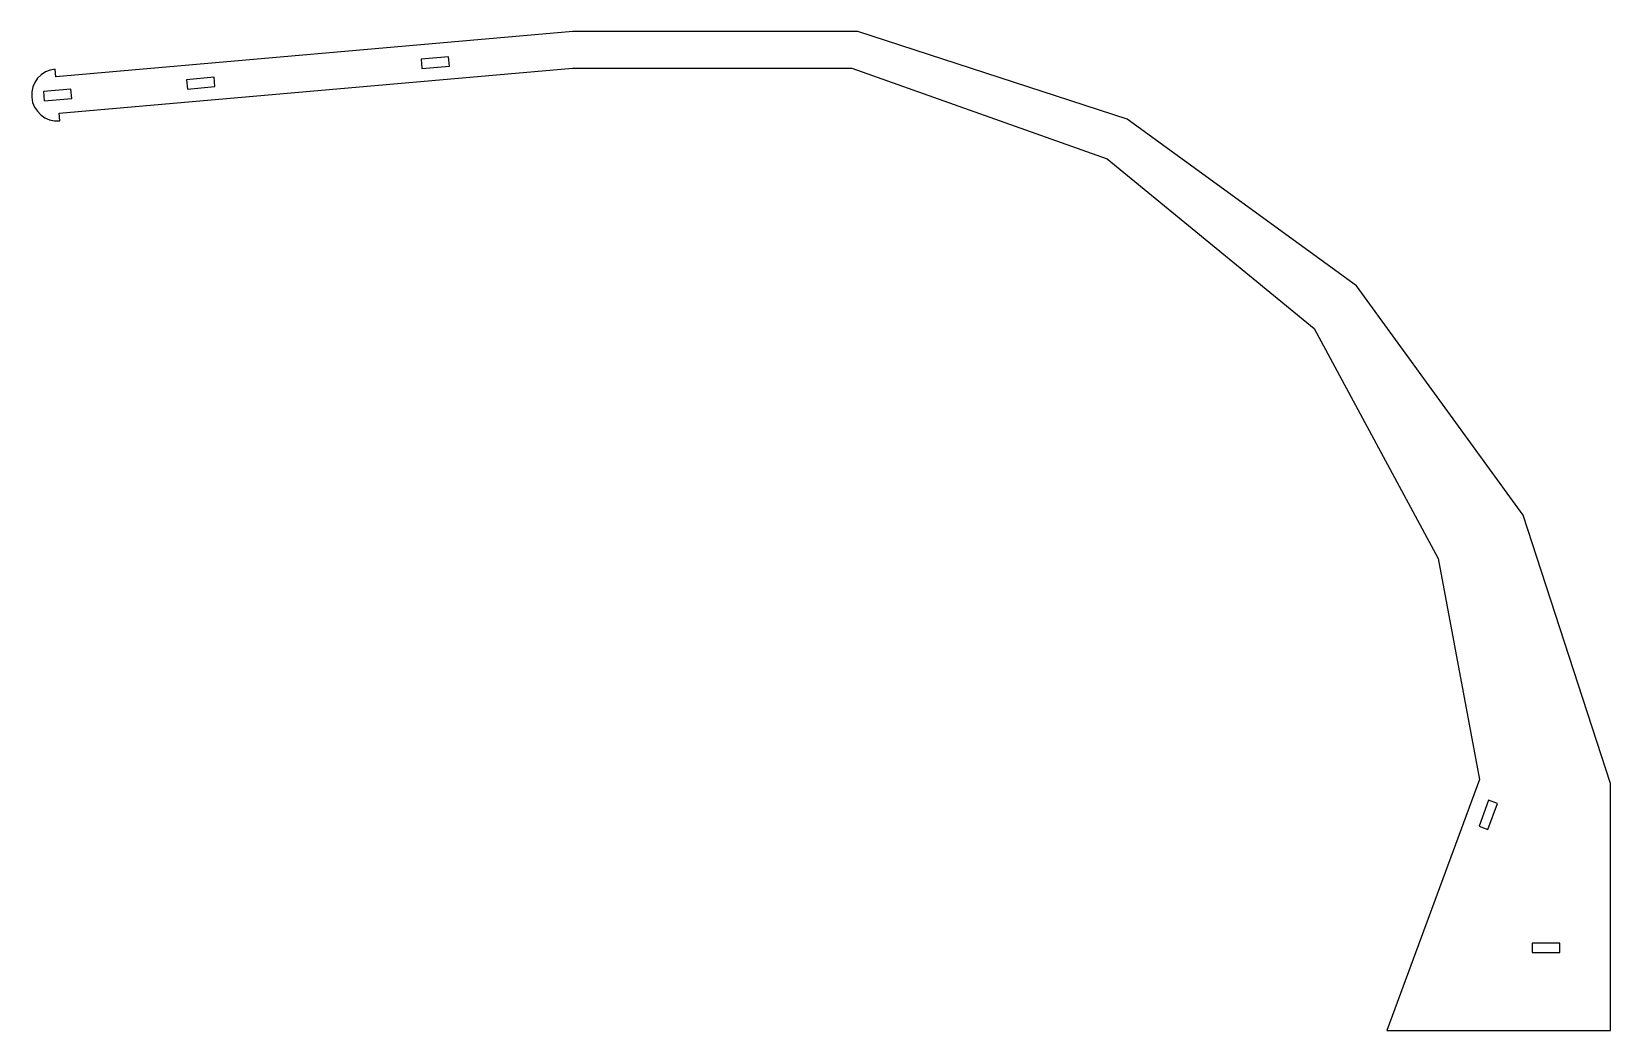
# Model space of a CAD drawing. Header units: millimetres. Extents: x -623 to -16, y -93 to 292.
import ezdxf

# ---------------------------------------------------------------- set-up
doc = ezdxf.new("R2010")
doc.units = ezdxf.units.MM

msp = doc.modelspace()

# ---------------------------------------------------------------- linework, layer by layer
at = {"color": 7, "linetype": 'Continuous', "lineweight": 25}
for p, q in [((-415.12, 291.79), (-614.1, 274.38)), ((-305.53, 291.79), (-415.12, 291.79)), ((-201.76, 258.07), (-305.53, 291.79)), ((-462.99, 282.08), (-473.55, 281.15)), ((-473.55, 281.15), (-473.24, 277.57)), ((-462.68, 278.49), (-462.99, 282.08)), ((-614.1, 274.38), (-614.36, 277.37)), ((-612.88, 260.43), (-415.25, 277.72)), ((-553.25, 274.18), (-563.81, 273.26)), ((-552.93, 270.59), (-553.25, 274.18)), ((-473.24, 277.57), (-462.68, 278.49)), ((-415.25, 277.72), (-307.76, 277.69)), ((-307.76, 277.69), (-209.52, 242.83)), ((-608.36, 269.66), (-618.92, 268.74)), ((-618.92, 268.74), (-618.61, 265.15)), ((-608.05, 266.07), (-608.36, 269.66)), ((-563.81, 273.26), (-563.49, 269.67)), ((-563.49, 269.67), (-552.93, 270.59)), ((-618.61, 265.15), (-608.05, 266.07)), ((-612.62, 257.44), (-612.88, 260.43)), ((-113.48, 193.93), (-201.76, 258.07)), ((-209.52, 242.83), (-129.84, 177.57)), ((-49.34, 105.66), (-113.48, 193.93)), ((-129.84, 177.57), (-82.15, 88.94)), ((-15.81, 2.45), (-49.34, 105.66)), ((-82.15, 88.94), (-66.15, 3.91)), ((-66.15, 3.91), (-101.91, -92.63)), ((-15.81, -92.63), (-15.81, 2.45)), ((-62.7, -4.07), (-66.39, -14.01)), ((-63.01, -15.26), (-59.33, -5.32)), ((-59.33, -5.32), (-62.7, -4.07)), ((-66.39, -14.01), (-63.01, -15.26)), ((-45.92, -59.03), (-45.92, -62.63)), ((-35.32, -59.03), (-45.92, -59.03)), ((-35.32, -62.63), (-35.32, -59.03)), ((-45.92, -62.63), (-35.32, -62.63)), ((-101.91, -92.63), (-15.81, -92.63))]:
    msp.add_line(p, q, dxfattribs=at)
msp.add_arc((-613.49, 267.4), 10, 95, 275, dxfattribs=at)

doc.saveas('drawing.dxf')
